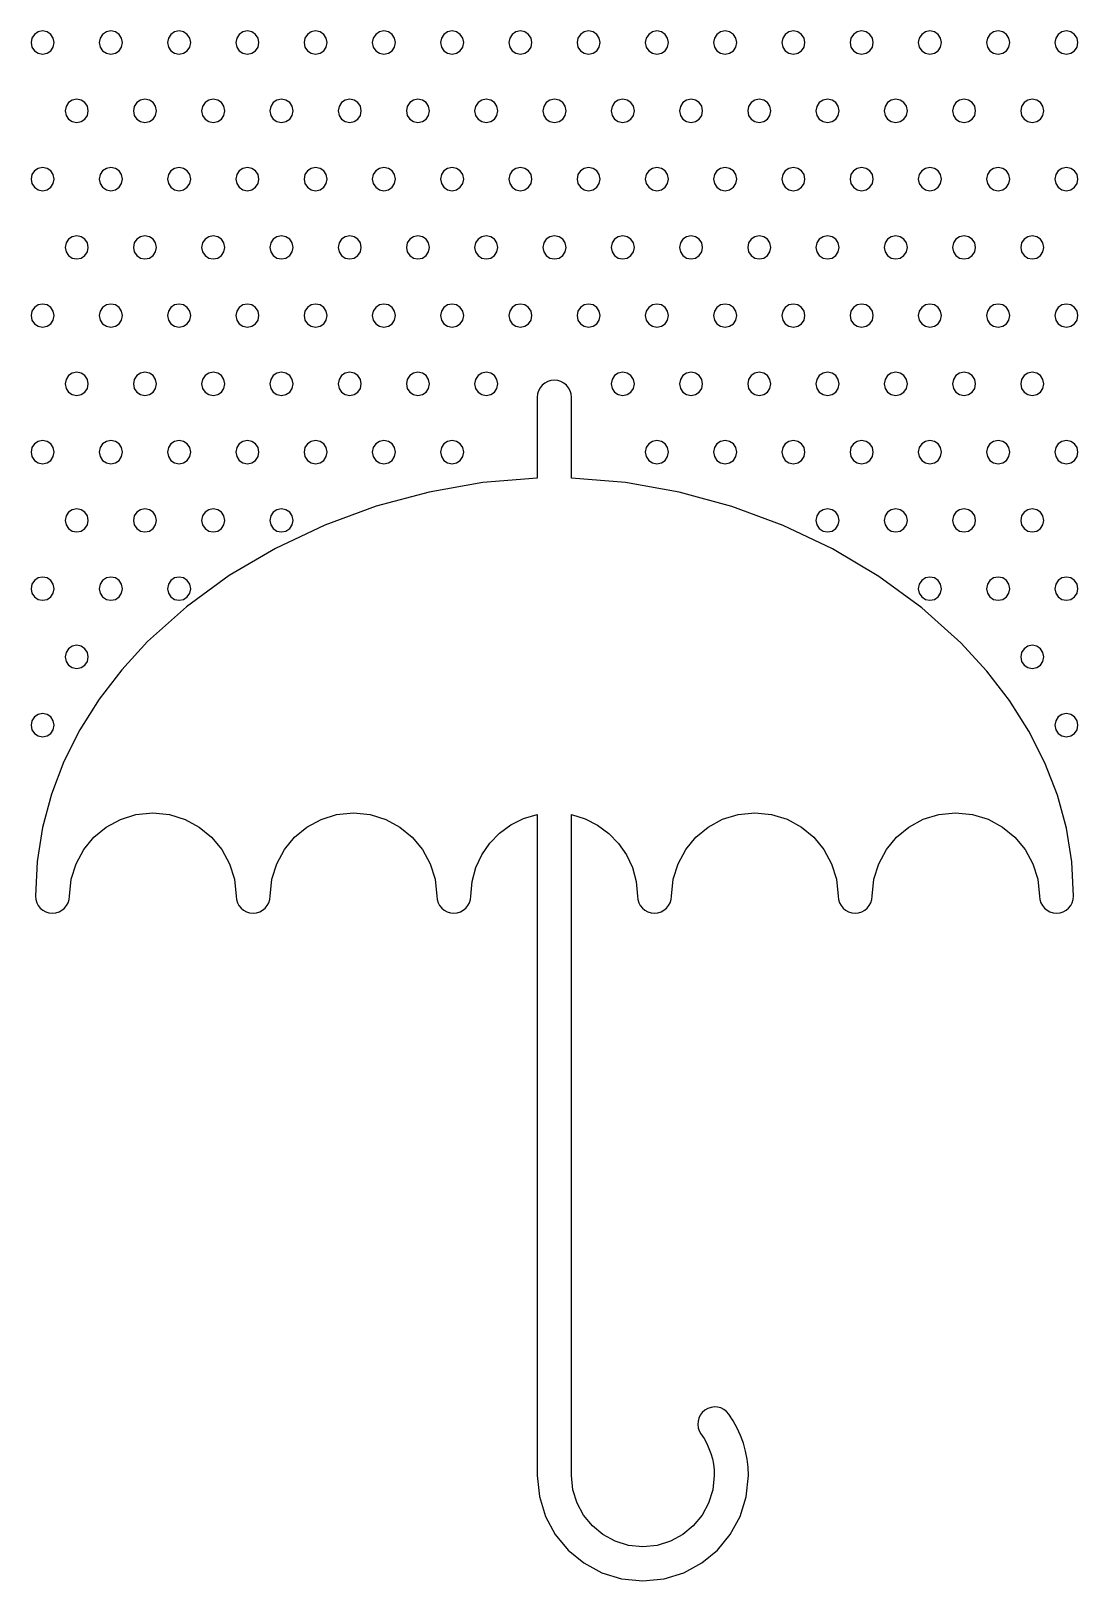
# Model space of a CAD drawing. Extents: x 17.1 to 67.6, y 220.3 to 295.
import ezdxf

# ---------------------------------------------------------------- set-up
doc = ezdxf.new("R2010")
doc.units = 0
doc.layers.add('Camada_1', color=7, linetype='CONTINUOUS')

msp = doc.modelspace()

# ---------------------------------------------------------------- linework, layer by layer
at = {"layer": 'Camada_1', "color": 7}
for points in [[(17.670122, 293.889666), (17.887134, 293.933481), (18.064429, 294.052986), (18.184004, 294.230266), (18.227864, 294.447408), (18.184027, 294.66513), (18.064486, 294.842626), (17.887199, 294.962143), (17.670122, 295.005928), (17.452882, 294.962122), (17.275389, 294.842568), (17.155671, 294.665065), (17.11176, 294.447408), (17.155671, 294.230266), (17.275389, 294.052986), (17.452882, 293.933481), (17.670122, 293.889666)], [(20.958982, 293.889666), (21.176042, 293.933481), (21.353444, 294.052986), (21.473129, 294.230266), (21.517037, 294.447408), (21.473129, 294.66513), (21.353444, 294.842626), (21.176042, 294.962143), (20.958982, 295.005928), (20.741654, 294.962122), (20.564114, 294.842568), (20.444378, 294.665065), (20.400464, 294.447408), (20.444313, 294.230266), (20.564057, 294.052986), (20.741632, 293.933481), (20.958982, 293.889666)], [(24.246761, 293.889666), (24.464058, 293.933481), (24.641378, 294.052986), (24.760865, 294.230266), (24.804661, 294.447408), (24.760885, 294.66513), (24.641437, 294.842626), (24.464123, 294.962143), (24.246761, 295.005928), (24.029546, 294.962122), (23.852107, 294.842568), (23.732442, 294.665065), (23.688554, 294.447408), (23.732442, 294.230266), (23.852107, 294.052986), (24.029546, 293.933481), (24.246761, 293.889666)], [(27.535313, 293.889666), (27.7527, 293.933481), (27.930066, 294.052986), (28.04957, 294.230266), (28.093368, 294.447408), (28.04957, 294.66513), (27.930066, 294.842626), (27.7527, 294.962143), (27.535313, 295.005928), (27.318007, 294.962122), (27.140524, 294.842568), (27.020842, 294.665065), (26.97695, 294.447408), (27.020842, 294.230266), (27.140524, 294.052986), (27.318007, 293.933481), (27.535313, 293.889666)], [(30.823402, 293.889666), (31.041041, 293.933481), (31.218655, 294.052986), (31.338351, 294.230266), (31.382228, 294.447408), (31.338351, 294.66513), (31.218655, 294.842626), (31.041041, 294.962143), (30.823402, 295.005928), (30.6063, 294.962122), (30.428957, 294.842568), (30.309366, 294.665065), (30.265503, 294.447408), (30.309366, 294.230266), (30.428957, 294.052986), (30.6063, 293.933481), (30.823402, 293.889666)], [(34.112107, 293.889666), (34.329299, 293.933481), (34.506687, 294.052986), (34.626299, 294.230266), (34.670162, 294.447408), (34.626299, 294.66513), (34.506687, 294.842626), (34.329299, 294.962143), (34.112107, 295.005928), (33.894892, 294.962122), (33.717453, 294.842568), (33.597788, 294.665065), (33.5539, 294.447408), (33.597788, 294.230266), (33.717453, 294.052986), (33.894892, 293.933481), (34.112107, 293.889666)], [(37.400504, 293.889666), (37.617696, 293.933481), (37.795084, 294.052986), (37.914696, 294.230266), (37.958559, 294.447408), (37.914696, 294.66513), (37.795084, 294.842626), (37.617696, 294.962143), (37.400504, 295.005928), (37.183404, 294.962122), (37.006062, 294.842568), (36.88647, 294.665065), (36.842607, 294.447408), (36.886535, 294.230266), (37.006121, 294.052986), (37.183424, 293.933481), (37.400504, 293.889666)], [(40.688901, 293.889666), (40.906003, 293.933481), (41.083343, 294.052986), (41.202937, 294.230266), (41.2468, 294.447408), (41.20296, 294.66513), (41.083402, 294.842626), (40.906068, 294.962143), (40.688901, 295.005928), (40.471733, 294.962122), (40.294402, 294.842568), (40.174844, 294.665065), (40.131004, 294.447408), (40.174822, 294.230266), (40.294343, 294.052986), (40.471669, 293.933481), (40.688901, 293.889666)], [(43.978074, 293.889666), (44.195328, 293.933481), (44.372708, 294.052986), (44.492283, 294.230266), (44.536126, 294.447408), (44.492305, 294.66513), (44.372767, 294.842626), (44.195396, 294.962143), (43.978074, 295.005928), (43.76063, 294.962122), (43.582994, 294.842568), (43.463187, 294.665065), (43.419245, 294.447408), (43.463142, 294.230266), (43.582994, 294.052986), (43.760675, 293.933481), (43.978074, 293.889666)], [(47.266781, 293.889666), (47.483906, 293.933481), (47.661299, 294.052986), (47.780948, 294.230266), (47.824833, 294.447408), (47.78097, 294.66513), (47.661359, 294.842626), (47.483971, 294.962143), (47.266781, 295.005928), (47.04897, 294.962122), (46.871427, 294.842568), (46.751895, 294.665065), (46.708108, 294.447408), (46.751895, 294.230266), (46.871427, 294.052986), (47.04897, 293.933481), (47.266781, 293.889666)], [(50.554712, 293.889666), (50.771953, 293.933481), (50.949445, 294.052986), (51.069164, 294.230266), (51.113075, 294.447408), (51.069164, 294.66513), (50.949445, 294.842626), (50.771953, 294.962143), (50.554712, 295.005928), (50.337424, 294.962122), (50.159824, 294.842568), (50.040001, 294.665065), (49.996039, 294.447408), (50.039913, 294.230266), (50.159708, 294.052986), (50.337336, 293.933481), (50.554712, 293.889666)], [(53.843109, 293.889666), (54.060511, 293.933481), (54.238212, 294.052986), (54.358105, 294.230266), (54.402093, 294.447408), (54.358105, 294.66513), (54.238212, 294.842626), (54.060511, 294.962143), (53.843109, 295.005928), (53.625846, 294.962122), (53.4483, 294.842568), (53.328528, 294.665065), (53.284591, 294.447408), (53.328463, 294.230266), (53.448241, 294.052986), (53.625823, 293.933481), (53.843109, 293.889666)], [(57.131506, 293.889666), (57.348826, 293.933481), (57.526648, 294.052986), (57.64672, 294.230266), (57.6908, 294.447408), (57.64672, 294.66513), (57.526648, 294.842626), (57.348826, 294.962143), (57.131506, 295.005928), (56.914226, 294.962122), (56.736793, 294.842568), (56.617164, 294.665065), (56.573299, 294.447408), (56.617164, 294.230266), (56.736793, 294.052986), (56.914226, 293.933481), (57.131506, 293.889666)], [(60.41975, 293.889666), (60.637031, 293.933481), (60.814464, 294.052986), (60.934092, 294.230266), (60.977958, 294.447408), (60.934092, 294.66513), (60.814464, 294.842626), (60.637031, 294.962143), (60.41975, 295.005928), (60.202623, 294.962122), (60.025229, 294.842568), (59.905581, 294.665065), (59.861696, 294.447408), (59.905581, 294.230266), (60.025229, 294.052986), (60.202623, 293.933481), (60.41975, 293.889666)], [(63.708455, 293.889666), (63.926184, 293.933481), (64.103845, 294.052986), (64.223559, 294.230266), (64.267438, 294.447408), (64.223559, 294.66513), (64.103845, 294.842626), (63.926184, 294.962143), (63.708455, 295.005928), (63.491282, 294.962122), (63.313781, 294.842568), (63.194026, 294.665065), (63.150092, 294.447408), (63.193938, 294.230266), (63.313666, 294.052986), (63.491195, 293.933481), (63.708455, 293.889666)], [(66.996697, 293.889666), (67.214112, 293.933481), (67.391531, 294.052986), (67.511086, 294.230266), (67.55491, 294.447408), (67.511086, 294.66513), (67.391531, 294.842626), (67.214112, 294.962143), (66.996697, 295.005928), (66.779637, 294.962122), (66.602237, 294.842568), (66.482553, 294.665065), (66.438645, 294.447408), (66.482553, 294.230266), (66.602237, 294.052986), (66.779637, 293.933481), (66.996697, 293.889666)], [(19.314708, 290.600958), (19.531629, 290.644822), (19.708879, 290.764434), (19.828439, 290.941822), (19.872297, 291.159012), (19.828462, 291.3764), (19.708938, 291.553765), (19.531697, 291.673268), (19.314708, 291.717066), (19.097379, 291.673245), (18.919839, 291.553706), (18.800104, 291.376333), (18.75619, 291.159012), (18.800016, 290.941822), (18.919723, 290.764434), (19.097292, 290.644822), (19.314708, 290.600958)], [(22.602949, 290.600958), (22.820303, 290.644822), (22.997897, 290.764434), (23.117683, 290.941822), (23.161622, 291.159012), (23.117683, 291.3764), (22.997897, 291.553765), (22.820303, 291.673268), (22.602949, 291.717066), (22.385424, 291.673245), (22.207906, 291.553706), (22.08828, 291.376333), (22.044431, 291.159012), (22.088215, 290.941822), (22.207849, 290.764434), (22.385401, 290.644822), (22.602949, 290.600958)], [(25.891038, 290.600958), (26.108425, 290.644822), (26.285791, 290.764434), (26.405292, 290.941822), (26.449091, 291.159012), (26.405315, 291.3764), (26.285848, 291.553765), (26.108491, 291.673268), (25.891038, 291.717066), (25.673756, 291.673245), (25.496322, 291.553706), (25.376694, 291.376333), (25.332829, 291.159012), (25.376694, 290.941822), (25.496322, 290.764434), (25.673756, 290.644822), (25.891038, 290.600958)], [(29.179435, 290.600958), (29.396871, 290.644822), (29.574343, 290.764434), (29.693952, 290.941822), (29.737798, 291.159012), (29.693952, 291.3764), (29.574343, 291.553765), (29.396871, 291.673268), (29.179435, 291.717066), (28.962113, 291.673245), (28.784739, 291.553706), (28.665201, 291.376333), (28.62138, 291.159012), (28.665178, 290.941822), (28.784683, 290.764434), (28.962048, 290.644822), (29.179435, 290.600958)], [(32.467832, 290.600958), (32.685242, 290.644822), (32.862661, 290.764434), (32.982216, 290.941822), (33.02604, 291.159012), (32.982216, 291.3764), (32.862661, 291.553765), (32.685242, 291.673268), (32.467832, 291.717066), (32.250549, 291.673245), (32.073116, 291.553706), (31.953488, 291.376333), (31.909622, 291.159012), (31.953423, 290.941822), (32.07306, 290.764434), (32.25053, 290.644822), (32.467832, 290.600958)], [(35.756384, 290.600958), (35.973639, 290.644822), (36.151018, 290.764434), (36.270593, 290.941822), (36.314436, 291.159012), (36.270593, 291.3764), (36.151018, 291.553765), (35.973639, 291.673268), (35.756384, 291.717066), (35.539169, 291.673245), (35.361728, 291.553706), (35.242063, 291.376333), (35.198174, 291.159012), (35.242063, 290.941822), (35.361728, 290.764434), (35.539169, 290.644822), (35.756384, 290.600958)], [(39.044626, 290.600958), (39.261954, 290.644822), (39.439494, 290.764434), (39.55923, 290.941822), (39.603144, 291.159012), (39.55923, 291.3764), (39.439494, 291.553765), (39.261954, 291.673268), (39.044626, 291.717066), (38.827394, 291.673245), (38.650068, 291.553706), (38.530544, 291.376333), (38.486726, 291.159012), (38.530522, 290.941822), (38.650009, 290.764434), (38.827329, 290.644822), (39.044626, 290.600958)], [(42.333178, 290.600958), (42.550433, 290.644822), (42.727812, 290.764434), (42.847387, 290.941822), (42.89123, 291.159012), (42.84741, 291.3764), (42.727872, 291.553765), (42.550501, 291.673268), (42.333178, 291.717066), (42.115938, 291.673245), (41.938445, 291.553706), (41.818727, 291.376333), (41.774816, 291.159012), (41.818662, 290.941822), (41.938386, 290.764434), (42.115915, 290.644822), (42.333178, 290.600958)], [(45.622348, 290.600958), (45.839589, 290.644822), (46.017084, 290.764434), (46.1368, 290.941822), (46.180714, 291.159012), (46.1368, 291.3764), (46.017084, 291.553765), (45.839589, 291.673268), (45.622348, 291.717066), (45.404947, 291.673245), (45.227248, 291.553706), (45.107355, 291.376333), (45.063368, 291.159012), (45.107355, 290.941822), (45.227248, 290.764434), (45.404947, 290.644822), (45.622348, 290.600958)], [(48.910438, 290.600958), (49.127675, 290.644822), (49.30517, 290.764434), (49.424886, 290.941822), (49.4688, 291.159012), (49.424886, 291.3764), (49.30517, 291.553765), (49.127675, 291.673268), (48.910438, 291.717066), (48.692985, 291.673245), (48.515626, 291.553706), (48.396161, 291.376333), (48.352383, 291.159012), (48.396226, 290.941822), (48.515685, 290.764434), (48.693008, 290.644822), (48.910438, 290.600958)], [(52.198834, 290.600958), (52.416072, 290.644822), (52.593567, 290.764434), (52.713283, 290.941822), (52.757197, 291.159012), (52.713283, 291.3764), (52.593567, 291.553765), (52.416072, 291.673268), (52.198834, 291.717066), (51.981667, 291.673245), (51.804333, 291.553706), (51.684775, 291.376333), (51.640935, 291.159012), (51.684753, 290.941822), (51.804274, 290.764434), (51.981602, 290.644822), (52.198834, 290.600958)], [(55.487231, 290.600958), (55.704723, 290.644822), (55.882467, 290.764434), (56.002377, 290.941822), (56.046367, 291.159012), (56.002377, 291.3764), (55.882467, 291.553765), (55.704723, 291.673268), (55.487231, 291.717066), (55.269926, 291.673245), (55.092442, 291.553706), (54.97276, 291.376333), (54.928869, 291.159012), (54.97276, 290.941822), (55.092442, 290.764434), (55.269926, 290.644822), (55.487231, 290.600958)], [(58.775318, 290.600958), (58.99281, 290.644822), (59.170553, 290.764434), (59.290466, 290.941822), (59.334456, 291.159012), (59.290466, 291.3764), (59.170553, 291.553765), (58.99281, 291.673268), (58.775318, 291.717066), (58.558151, 291.673245), (58.380819, 291.553706), (58.261261, 291.376333), (58.217421, 291.159012), (58.261326, 290.941822), (58.380876, 290.764434), (58.558173, 290.644822), (58.775318, 290.600958)], [(62.064491, 290.600958), (62.281658, 290.644822), (62.458989, 290.764434), (62.578547, 290.941822), (62.622388, 291.159012), (62.57857, 291.3764), (62.459049, 291.553765), (62.281723, 291.673268), (62.064491, 291.717066), (61.847089, 291.673245), (61.669388, 291.553706), (61.549494, 291.376333), (61.505507, 291.159012), (61.54943, 290.941822), (61.669332, 290.764434), (61.847067, 290.644822), (62.064491, 290.600958)], [(65.352267, 290.600958), (65.570354, 290.644822), (65.748199, 290.764434), (65.86798, 290.941822), (65.911868, 291.159012), (65.86798, 291.3764), (65.748199, 291.553765), (65.570354, 291.673268), (65.352267, 291.717066), (65.135337, 291.673245), (64.95792, 291.553706), (64.838165, 291.376333), (64.794215, 291.159012), (64.8381, 290.941822), (64.957864, 290.764434), (65.135314, 290.644822), (65.352267, 290.600958)], [(17.670122, 287.312871), (17.887134, 287.356626), (18.064429, 287.476056), (18.184004, 287.653407), (18.227864, 287.870926), (18.184027, 288.088295), (18.064486, 288.265773), (17.887199, 288.385417), (17.670122, 288.429285), (17.452882, 288.385417), (17.275389, 288.265773), (17.155671, 288.088295), (17.11176, 287.870926), (17.155671, 287.653407), (17.275389, 287.476056), (17.452882, 287.356626), (17.670122, 287.312871)], [(20.958982, 287.312871), (21.176042, 287.356626), (21.353444, 287.476056), (21.473129, 287.653407), (21.517037, 287.870926), (21.473129, 288.088295), (21.353444, 288.265773), (21.176042, 288.385417), (20.958982, 288.429285), (20.741654, 288.385417), (20.564114, 288.265773), (20.444378, 288.088295), (20.400464, 287.870926), (20.444313, 287.653407), (20.564054, 287.476056), (20.741632, 287.356626), (20.958982, 287.312871)], [(24.246761, 287.312871), (24.464058, 287.356626), (24.641378, 287.476056), (24.760865, 287.653407), (24.804661, 287.870926), (24.760885, 288.088295), (24.641437, 288.265773), (24.464123, 288.385417), (24.246761, 288.429285), (24.029546, 288.385417), (23.852107, 288.265773), (23.732442, 288.088295), (23.688554, 287.870926), (23.732442, 287.653407), (23.852107, 287.476056), (24.029546, 287.356626), (24.246761, 287.312871)], [(27.535313, 287.312871), (27.7527, 287.356626), (27.930066, 287.476056), (28.04957, 287.653407), (28.093368, 287.870926), (28.04957, 288.088295), (27.930066, 288.265773), (27.7527, 288.385417), (27.535313, 288.429285), (27.318007, 288.385417), (27.140524, 288.265773), (27.020842, 288.088295), (26.97695, 287.870926), (27.020842, 287.653407), (27.140524, 287.476056), (27.318007, 287.356626), (27.535313, 287.312871)], [(30.823402, 287.312871), (31.041041, 287.356626), (31.218655, 287.476056), (31.338351, 287.653407), (31.382228, 287.870926), (31.338351, 288.088295), (31.218655, 288.265773), (31.041041, 288.385417), (30.823402, 288.429285), (30.6063, 288.385417), (30.428957, 288.265773), (30.309366, 288.088295), (30.265503, 287.870926), (30.309366, 287.653407), (30.428957, 287.476056), (30.6063, 287.356626), (30.823402, 287.312871)], [(34.112107, 287.312871), (34.329299, 287.356626), (34.506687, 287.476056), (34.626299, 287.653407), (34.670162, 287.870926), (34.626299, 288.088295), (34.506687, 288.265773), (34.329299, 288.385417), (34.112107, 288.429285), (33.894892, 288.385417), (33.717453, 288.265773), (33.597788, 288.088295), (33.5539, 287.870926), (33.597788, 287.653407), (33.717453, 287.476056), (33.894892, 287.356626), (34.112107, 287.312871)], [(37.400504, 287.312871), (37.617696, 287.356626), (37.795084, 287.476056), (37.914696, 287.653407), (37.958559, 287.870926), (37.914696, 288.088295), (37.795084, 288.265773), (37.617696, 288.385417), (37.400504, 288.429285), (37.183404, 288.385417), (37.006062, 288.265773), (36.88647, 288.088295), (36.842607, 287.870926), (36.886535, 287.653407), (37.006121, 287.476056), (37.183424, 287.356626), (37.400504, 287.312871)], [(40.688901, 287.312871), (40.906003, 287.356626), (41.083343, 287.476056), (41.202937, 287.653407), (41.2468, 287.870926), (41.20296, 288.088295), (41.083402, 288.265773), (40.906068, 288.385417), (40.688901, 288.429285), (40.471733, 288.385417), (40.294402, 288.265773), (40.174844, 288.088295), (40.131004, 287.870926), (40.174822, 287.653407), (40.294343, 287.476056), (40.471669, 287.356626), (40.688901, 287.312871)], [(43.978074, 287.312871), (44.195328, 287.356626), (44.372708, 287.476056), (44.492283, 287.653407), (44.536126, 287.870926), (44.492305, 288.088295), (44.372767, 288.265773), (44.195396, 288.385417), (43.978074, 288.429285), (43.76063, 288.385417), (43.582991, 288.265773), (43.463187, 288.088295), (43.419245, 287.870926), (43.463142, 287.653407), (43.582994, 287.476056), (43.760675, 287.356626), (43.978074, 287.312871)], [(47.266781, 287.312871), (47.483906, 287.356626), (47.661299, 287.476056), (47.780948, 287.653407), (47.824833, 287.870926), (47.78097, 288.088295), (47.661359, 288.265773), (47.483971, 288.385417), (47.266781, 288.429285), (47.04897, 288.385417), (46.871427, 288.265773), (46.751895, 288.088295), (46.708108, 287.870926), (46.751895, 287.653407), (46.871427, 287.476056), (47.04897, 287.356626), (47.266781, 287.312871)], [(50.554712, 287.312871), (50.771953, 287.356626), (50.949445, 287.476056), (51.069164, 287.653407), (51.113075, 287.870926), (51.069164, 288.088295), (50.949445, 288.265773), (50.771953, 288.385417), (50.554712, 288.429285), (50.337424, 288.385417), (50.159824, 288.265773), (50.040001, 288.088295), (49.996039, 287.870926), (50.039913, 287.653407), (50.159708, 287.476056), (50.337336, 287.356626), (50.554712, 287.312871)], [(53.843109, 287.312871), (54.060511, 287.356626), (54.238212, 287.476056), (54.358105, 287.653407), (54.402093, 287.870926), (54.358105, 288.088295), (54.238212, 288.265773), (54.060511, 288.385417), (53.843109, 288.429285), (53.625846, 288.385417), (53.4483, 288.265773), (53.328528, 288.088295), (53.284591, 287.870926), (53.328463, 287.653407), (53.448241, 287.476056), (53.625823, 287.356626), (53.843109, 287.312871)], [(57.131506, 287.312871), (57.348826, 287.356626), (57.526645, 287.476056), (57.64672, 287.653407), (57.6908, 287.870926), (57.64672, 288.088295), (57.526645, 288.265773), (57.348826, 288.385417), (57.131506, 288.429285), (56.914226, 288.385417), (56.736793, 288.265773), (56.617164, 288.088295), (56.573299, 287.870926), (56.617164, 287.653407), (56.736793, 287.476056), (56.914226, 287.356626), (57.131506, 287.312871)], [(60.41975, 287.312871), (60.637031, 287.356626), (60.814464, 287.476056), (60.934092, 287.653407), (60.977958, 287.870926), (60.934092, 288.088295), (60.814464, 288.265773), (60.637031, 288.385417), (60.41975, 288.429285), (60.202623, 288.385417), (60.025229, 288.265773), (59.905581, 288.088295), (59.861696, 287.870926), (59.905581, 287.653407), (60.025229, 287.476056), (60.202623, 287.356626), (60.41975, 287.312871)], [(63.708455, 287.312871), (63.926184, 287.356626), (64.103845, 287.476056), (64.223559, 287.653407), (64.267438, 287.870926), (64.223559, 288.088295), (64.103845, 288.265773), (63.926184, 288.385417), (63.708455, 288.429285), (63.491282, 288.385417), (63.313781, 288.265773), (63.194026, 288.088295), (63.150092, 287.870926), (63.193938, 287.653407), (63.313666, 287.476056), (63.491195, 287.356626), (63.708455, 287.312871)], [(66.996697, 287.312871), (67.214112, 287.356626), (67.391531, 287.476056), (67.511086, 287.653407), (67.55491, 287.870926), (67.511086, 288.088295), (67.391531, 288.265773), (67.214112, 288.385417), (66.996697, 288.429285), (66.779637, 288.385417), (66.602235, 288.265773), (66.482553, 288.088295), (66.438645, 287.870926), (66.482553, 287.653407), (66.602235, 287.476056), (66.779637, 287.356626), (66.996697, 287.312871)], [(19.314708, 284.024008), (19.531629, 284.06785), (19.708879, 284.187424), (19.828439, 284.364805), (19.872297, 284.582063), (19.828462, 284.799366), (19.708938, 284.976851), (19.531697, 285.096532), (19.314708, 285.140423), (19.097379, 285.096532), (18.919839, 284.976851), (18.800104, 284.799366), (18.75619, 284.582063), (18.800084, 284.364805), (18.91978, 284.187424), (19.097315, 284.06785), (19.314708, 284.024008)], [(22.602949, 284.024008), (22.820303, 284.06785), (22.997897, 284.187424), (23.117683, 284.364805), (23.161622, 284.582063), (23.117683, 284.799366), (22.997897, 284.976851), (22.820303, 285.096532), (22.602949, 285.140423), (22.385424, 285.096532), (22.207906, 284.976851), (22.08828, 284.799366), (22.044431, 284.582063), (22.08828, 284.364805), (22.207906, 284.187424), (22.385424, 284.06785), (22.602949, 284.024008)], [(25.891038, 284.024008), (26.108425, 284.06785), (26.285791, 284.187424), (26.405292, 284.364805), (26.449091, 284.582063), (26.405315, 284.799366), (26.285848, 284.976851), (26.108491, 285.096532), (25.891038, 285.140423), (25.673756, 285.096532), (25.496322, 284.976851), (25.376694, 284.799366), (25.332829, 284.582063), (25.376694, 284.364805), (25.496322, 284.187424), (25.673756, 284.06785), (25.891038, 284.024008)], [(29.179435, 284.024008), (29.396871, 284.06785), (29.574343, 284.187424), (29.693952, 284.364805), (29.737798, 284.582063), (29.693952, 284.799366), (29.574343, 284.976851), (29.396871, 285.096532), (29.179435, 285.140423), (28.962113, 285.096532), (28.784739, 284.976851), (28.665201, 284.799366), (28.62138, 284.582063), (28.665178, 284.364805), (28.784683, 284.187424), (28.962048, 284.06785), (29.179435, 284.024008)], [(32.467832, 284.024008), (32.685242, 284.06785), (32.862661, 284.187424), (32.982216, 284.364805), (33.02604, 284.582063), (32.982216, 284.799366), (32.862661, 284.976851), (32.685242, 285.096532), (32.467832, 285.140423), (32.250549, 285.096532), (32.073116, 284.976851), (31.953488, 284.799366), (31.909622, 284.582063), (31.953488, 284.364805), (32.073116, 284.187424), (32.250549, 284.06785), (32.467832, 284.024008)], [(35.756384, 284.024008), (35.973639, 284.06785), (36.151018, 284.187424), (36.270593, 284.364805), (36.314436, 284.582063), (36.270593, 284.799366), (36.151018, 284.976851), (35.973639, 285.096532), (35.756384, 285.140423), (35.539169, 285.096532), (35.361728, 284.976851), (35.242063, 284.799366), (35.198174, 284.582063), (35.242063, 284.364805), (35.361728, 284.187424), (35.539169, 284.06785), (35.756384, 284.024008)], [(39.044626, 284.024008), (39.261954, 284.06785), (39.439494, 284.187424), (39.55923, 284.364805), (39.603144, 284.582063), (39.55923, 284.799366), (39.439494, 284.976851), (39.261954, 285.096532), (39.044626, 285.140423), (38.827394, 285.096532), (38.650068, 284.976851), (38.530544, 284.799366), (38.486726, 284.582063), (38.530522, 284.364805), (38.650009, 284.187424), (38.827329, 284.06785), (39.044626, 284.024008)], [(42.333178, 284.024008), (42.550433, 284.06785), (42.727812, 284.187424), (42.847387, 284.364805), (42.89123, 284.582063), (42.84741, 284.799366), (42.727872, 284.976851), (42.550501, 285.096532), (42.333178, 285.140423), (42.115938, 285.096532), (41.938445, 284.976851), (41.818727, 284.799366), (41.774816, 284.582063), (41.818727, 284.364805), (41.938445, 284.187424), (42.115938, 284.06785), (42.333178, 284.024008)], [(45.622348, 284.024008), (45.839589, 284.06785), (46.017084, 284.187424), (46.1368, 284.364805), (46.180714, 284.582063), (46.1368, 284.799366), (46.017084, 284.976851), (45.839589, 285.096532), (45.622348, 285.140423), (45.404947, 285.096532), (45.227248, 284.976851), (45.107355, 284.799366), (45.063368, 284.582063), (45.107355, 284.364805), (45.227248, 284.187424), (45.404947, 284.06785), (45.622348, 284.024008)], [(48.910438, 284.024008), (49.127675, 284.06785), (49.30517, 284.187424), (49.424886, 284.364805), (49.4688, 284.582063), (49.424886, 284.799366), (49.30517, 284.976851), (49.127675, 285.096532), (48.910438, 285.140423), (48.692985, 285.096532), (48.515626, 284.976851), (48.396161, 284.799366), (48.352383, 284.582063), (48.396161, 284.364805), (48.515626, 284.187424), (48.692985, 284.06785), (48.910438, 284.024008)], [(52.198834, 284.024008), (52.416072, 284.06785), (52.593567, 284.187424), (52.713283, 284.364805), (52.757197, 284.582063), (52.713283, 284.799366), (52.593567, 284.976851), (52.416072, 285.096532), (52.198834, 285.140423), (51.981667, 285.096532), (51.804333, 284.976851), (51.684775, 284.799366), (51.640935, 284.582063), (51.684753, 284.364805), (51.804274, 284.187424), (51.981602, 284.06785), (52.198834, 284.024008)], [(55.487231, 284.024008), (55.704723, 284.06785), (55.882467, 284.187424), (56.002377, 284.364805), (56.046367, 284.582063), (56.002377, 284.799366), (55.882467, 284.976851), (55.704723, 285.096532), (55.487231, 285.140423), (55.269926, 285.096532), (55.092442, 284.976851), (54.97276, 284.799366), (54.928869, 284.582063), (54.97276, 284.364805), (55.092442, 284.187424), (55.269926, 284.06785), (55.487231, 284.024008)], [(58.775318, 284.024008), (58.99281, 284.06785), (59.170553, 284.187424), (59.290466, 284.364805), (59.334456, 284.582063), (59.290466, 284.799366), (59.170553, 284.976851), (58.99281, 285.096532), (58.775318, 285.140423), (58.558151, 285.096532), (58.380819, 284.976851), (58.261261, 284.799366), (58.217421, 284.582063), (58.261261, 284.364805), (58.380819, 284.187424), (58.558151, 284.06785), (58.775318, 284.024008)], [(62.064491, 284.024008), (62.281658, 284.06785), (62.458989, 284.187424), (62.578547, 284.364805), (62.622388, 284.582063), (62.57857, 284.799366), (62.459049, 284.976851), (62.281723, 285.096532), (62.064491, 285.140423), (61.847089, 285.096532), (61.669388, 284.976851), (61.549494, 284.799366), (61.505507, 284.582063), (61.549494, 284.364805), (61.669388, 284.187424), (61.847089, 284.06785), (62.064491, 284.024008)], [(65.352267, 284.024008), (65.570354, 284.06785), (65.748199, 284.187424), (65.86798, 284.364805), (65.911868, 284.582063), (65.86798, 284.799366), (65.748199, 284.976851), (65.570354, 285.096532), (65.352267, 285.140423), (65.135337, 285.096532), (64.95792, 284.976851), (64.838165, 284.799366), (64.794215, 284.582063), (64.838165, 284.364805), (64.95792, 284.187424), (65.135337, 284.06785), (65.352267, 284.024008)], [(17.670122, 280.735301), (17.887134, 280.779184), (18.064429, 280.898815), (18.184004, 281.076164), (18.227864, 281.293201), (18.184027, 281.510618), (18.064486, 281.688204), (17.887199, 281.807958), (17.670122, 281.851877), (17.452882, 281.807936), (17.275389, 281.688148), (17.155671, 281.510554), (17.11176, 281.293201), (17.155671, 281.07623), (17.275389, 280.898873), (17.452882, 280.779206), (17.670122, 280.735301)], [(20.958982, 280.735301), (21.176042, 280.779184), (21.353444, 280.898815), (21.473129, 281.076164), (21.517037, 281.293201), (21.473129, 281.510618), (21.353444, 281.688204), (21.176042, 281.807958), (20.958982, 281.851877), (20.741654, 281.807936), (20.564114, 281.688148), (20.444378, 281.510554), (20.400464, 281.293201), (20.444313, 281.07623), (20.564054, 280.898873), (20.741632, 280.779206), (20.958982, 280.735301)], [(24.246761, 280.735301), (24.464058, 280.779184), (24.641378, 280.898815), (24.760865, 281.076164), (24.804661, 281.293201), (24.760885, 281.510618), (24.641437, 281.688204), (24.464123, 281.807958), (24.246761, 281.851877), (24.029546, 281.807936), (23.852107, 281.688148), (23.732442, 281.510554), (23.688554, 281.293201), (23.732442, 281.07623), (23.852107, 280.898873), (24.029546, 280.779206), (24.246761, 280.735301)], [(27.535313, 280.735301), (27.7527, 280.779184), (27.930066, 280.898815), (28.04957, 281.076164), (28.093368, 281.293201), (28.04957, 281.510618), (27.930066, 281.688204), (27.7527, 281.807958), (27.535313, 281.851877), (27.318007, 281.807936), (27.140524, 281.688148), (27.020842, 281.510554), (26.97695, 281.293201), (27.020842, 281.07623), (27.140524, 280.898873), (27.318007, 280.779206), (27.535313, 280.735301)], [(30.823402, 280.735301), (31.041041, 280.779184), (31.218655, 280.898815), (31.338351, 281.076164), (31.382228, 281.293201), (31.338351, 281.510618), (31.218655, 281.688204), (31.041041, 281.807958), (30.823402, 281.851877), (30.6063, 281.807936), (30.428957, 281.688148), (30.309366, 281.510554), (30.265503, 281.293201), (30.309366, 281.07623), (30.428957, 280.898873), (30.6063, 280.779206), (30.823402, 280.735301)], [(34.112107, 280.735301), (34.329299, 280.779184), (34.506687, 280.898815), (34.626299, 281.076164), (34.670162, 281.293201), (34.626299, 281.510618), (34.506687, 281.688204), (34.329299, 281.807958), (34.112107, 281.851877), (33.894892, 281.807936), (33.717453, 281.688148), (33.597788, 281.510554), (33.5539, 281.293201), (33.597788, 281.07623), (33.717453, 280.898873), (33.894892, 280.779206), (34.112107, 280.735301)], [(37.400504, 280.735301), (37.617696, 280.779184), (37.795084, 280.898815), (37.914696, 281.076164), (37.958559, 281.293201), (37.914696, 281.510618), (37.795084, 281.688204), (37.617696, 281.807958), (37.400504, 281.851877), (37.183404, 281.807936), (37.006062, 281.688148), (36.88647, 281.510554), (36.842607, 281.293201), (36.886535, 281.07623), (37.006121, 280.898873), (37.183424, 280.779206), (37.400504, 280.735301)], [(40.688901, 280.735301), (40.906003, 280.779184), (41.083343, 280.898815), (41.202937, 281.076164), (41.2468, 281.293201), (41.20296, 281.510618), (41.083402, 281.688204), (40.906068, 281.807958), (40.688901, 281.851877), (40.471733, 281.807936), (40.294402, 281.688148), (40.174844, 281.510554), (40.131004, 281.293201), (40.174822, 281.07623), (40.294343, 280.898873), (40.471669, 280.779206), (40.688901, 280.735301)], [(43.978074, 280.735301), (44.195328, 280.779184), (44.372708, 280.898815), (44.492283, 281.076164), (44.536126, 281.293201), (44.492305, 281.510618), (44.372767, 281.688204), (44.195396, 281.807958), (43.978074, 281.851877), (43.76063, 281.807936), (43.582991, 281.688148), (43.463187, 281.510554), (43.419245, 281.293201), (43.463142, 281.07623), (43.582994, 280.898873), (43.760675, 280.779206), (43.978074, 280.735301)], [(47.266781, 280.735301), (47.483906, 280.779184), (47.661299, 280.898815), (47.780948, 281.076164), (47.824833, 281.293201), (47.78097, 281.510618), (47.661359, 281.688204), (47.483971, 281.807958), (47.266781, 281.851877), (47.04897, 281.807936), (46.871427, 281.688148), (46.751895, 281.510554), (46.708108, 281.293201), (46.751895, 281.07623), (46.871427, 280.898873), (47.04897, 280.779206), (47.266781, 280.735301)], [(50.554712, 280.735301), (50.771953, 280.779184), (50.949445, 280.898815), (51.069164, 281.076164), (51.113075, 281.293201), (51.069164, 281.510618), (50.949445, 281.688204), (50.771953, 281.807958), (50.554712, 281.851877), (50.337424, 281.807936), (50.159824, 281.688148), (50.040001, 281.510554), (49.996039, 281.293201), (50.039913, 281.07623), (50.159708, 280.898873), (50.337336, 280.779206), (50.554712, 280.735301)], [(53.843109, 280.735301), (54.060511, 280.779184), (54.238212, 280.898815), (54.358105, 281.076164), (54.402093, 281.293201), (54.358105, 281.510618), (54.238212, 281.688204), (54.060511, 281.807958), (53.843109, 281.851877), (53.625846, 281.807936), (53.4483, 281.688148), (53.328528, 281.510554), (53.284591, 281.293201), (53.328463, 281.07623), (53.448241, 280.898873), (53.625823, 280.779206), (53.843109, 280.735301)], [(57.131506, 280.735301), (57.348826, 280.779184), (57.526645, 280.898815), (57.64672, 281.076164), (57.6908, 281.293201), (57.64672, 281.510618), (57.526645, 281.688204), (57.348826, 281.807958), (57.131506, 281.851877), (56.914226, 281.807936), (56.736793, 281.688148), (56.617164, 281.510554), (56.573299, 281.293201), (56.617164, 281.07623), (56.736793, 280.898873), (56.914226, 280.779206), (57.131506, 280.735301)], [(60.41975, 280.735301), (60.637031, 280.779184), (60.814464, 280.898815), (60.934092, 281.076164), (60.977958, 281.293201), (60.934092, 281.510618), (60.814464, 281.688204), (60.637031, 281.807958), (60.41975, 281.851877), (60.202623, 281.807936), (60.025229, 281.688148), (59.905581, 281.510554), (59.861696, 281.293201), (59.905581, 281.07623), (60.025229, 280.898873), (60.202623, 280.779206), (60.41975, 280.735301)], [(63.708455, 280.735301), (63.926184, 280.779184), (64.103845, 280.898815), (64.223559, 281.076164), (64.267438, 281.293201), (64.223559, 281.510618), (64.103845, 281.688204), (63.926184, 281.807958), (63.708455, 281.851877), (63.491282, 281.807936), (63.313781, 281.688148), (63.194026, 281.510554), (63.150092, 281.293201), (63.193938, 281.07623), (63.313666, 280.898873), (63.491195, 280.779206), (63.708455, 280.735301)], [(66.996697, 280.735301), (67.214112, 280.779184), (67.391531, 280.898815), (67.511086, 281.076164), (67.55491, 281.293201), (67.511086, 281.510618), (67.391531, 281.688204), (67.214112, 281.807958), (66.996697, 281.851877), (66.779637, 281.807936), (66.602235, 281.688148), (66.482553, 281.510554), (66.438645, 281.293201), (66.482553, 281.07623), (66.602235, 280.898873), (66.779637, 280.779206), (66.996697, 280.735301)], [(19.314708, 277.447059), (19.531629, 277.490948), (19.708879, 277.610612), (19.828439, 277.788052), (19.872297, 278.005266), (19.828462, 278.222662), (19.708938, 278.400196), (19.531697, 278.519894), (19.314708, 278.563787), (19.097379, 278.519894), (18.919839, 278.400196), (18.800104, 278.222662), (18.75619, 278.005266), (18.800016, 277.787987), (18.919723, 277.610555), (19.097292, 277.490926), (19.314708, 277.447059)], [(22.602949, 277.447059), (22.820303, 277.490948), (22.997897, 277.610612), (23.117683, 277.788052), (23.161622, 278.005266), (23.117683, 278.222662), (22.997897, 278.400196), (22.820303, 278.519894), (22.602949, 278.563787), (22.385424, 278.519894), (22.207906, 278.400196), (22.08828, 278.222662), (22.044431, 278.005266), (22.088215, 277.787987), (22.207849, 277.610555), (22.385401, 277.490926), (22.602949, 277.447059)], [(25.891038, 277.447059), (26.108425, 277.490948), (26.285791, 277.610612), (26.405292, 277.788052), (26.449091, 278.005266), (26.405315, 278.222662), (26.285848, 278.400196), (26.108491, 278.519894), (25.891038, 278.563787), (25.673756, 278.519894), (25.496322, 278.400196), (25.376694, 278.222662), (25.332829, 278.005266), (25.376694, 277.787987), (25.496322, 277.610555), (25.673756, 277.490926), (25.891038, 277.447059)], [(29.179435, 277.447059), (29.396871, 277.490948), (29.574343, 277.610612), (29.693952, 277.788052), (29.737798, 278.005266), (29.693952, 278.222662), (29.574343, 278.400196), (29.396871, 278.519894), (29.179435, 278.563787), (28.962113, 278.519894), (28.784739, 278.400196), (28.665201, 278.222662), (28.62138, 278.005266), (28.665178, 277.787987), (28.784683, 277.610555), (28.962048, 277.490926), (29.179435, 277.447059)], [(32.467832, 277.447059), (32.685242, 277.490948), (32.862661, 277.610612), (32.982216, 277.788052), (33.02604, 278.005266), (32.982216, 278.222662), (32.862661, 278.400196), (32.685242, 278.519894), (32.467832, 278.563787), (32.250549, 278.519894), (32.073116, 278.400196), (31.953488, 278.222662), (31.909622, 278.005266), (31.953423, 277.787987), (32.07306, 277.610555), (32.25053, 277.490926), (32.467832, 277.447059)], [(35.756384, 277.447059), (35.973639, 277.490948), (36.151018, 277.610612), (36.270593, 277.788052), (36.314436, 278.005266), (36.270593, 278.222662), (36.151018, 278.400196), (35.973639, 278.519894), (35.756384, 278.563787), (35.539169, 278.519894), (35.361728, 278.400196), (35.242063, 278.222662), (35.198174, 278.005266), (35.242063, 277.787987), (35.361728, 277.610555), (35.539169, 277.490926), (35.756384, 277.447059)], [(39.044626, 277.447059), (39.261954, 277.490948), (39.439494, 277.610612), (39.55923, 277.788052), (39.603144, 278.005266), (39.55923, 278.222662), (39.439494, 278.400196), (39.261954, 278.519894), (39.044626, 278.563787), (38.827394, 278.519894), (38.650068, 278.400196), (38.530544, 278.222662), (38.486726, 278.005266), (38.530522, 277.787987), (38.650009, 277.610555), (38.827329, 277.490926), (39.044626, 277.447059)], [(45.622348, 277.447059), (45.839589, 277.490948), (46.017084, 277.610612), (46.1368, 277.788052), (46.180714, 278.005266), (46.1368, 278.222662), (46.017084, 278.400196), (45.839589, 278.519894), (45.622348, 278.563787), (45.404947, 278.519894), (45.227248, 278.400196), (45.107355, 278.222662), (45.063368, 278.005266), (45.107355, 277.787987), (45.227248, 277.610555), (45.404947, 277.490926), (45.622348, 277.447059)], [(48.910438, 277.447059), (49.127675, 277.490948), (49.30517, 277.610612), (49.424886, 277.788052), (49.4688, 278.005266), (49.424886, 278.222662), (49.30517, 278.400196), (49.127675, 278.519894), (48.910438, 278.563787), (48.692985, 278.519894), (48.515626, 278.400196), (48.396161, 278.222662), (48.352383, 278.005266), (48.396226, 277.787987), (48.515685, 277.610555), (48.693008, 277.490926), (48.910438, 277.447059)], [(52.198834, 277.447059), (52.416072, 277.490948), (52.593567, 277.610612), (52.713283, 277.788052), (52.757197, 278.005266), (52.713283, 278.222662), (52.593567, 278.400196), (52.416072, 278.519894), (52.198834, 278.563787), (51.981667, 278.519894), (51.804333, 278.400196), (51.684775, 278.222662), (51.640935, 278.005266), (51.684753, 277.787987), (51.804274, 277.610555), (51.981602, 277.490926), (52.198834, 277.447059)], [(55.487231, 277.447059), (55.704723, 277.490948), (55.882467, 277.610612), (56.002377, 277.788052), (56.046367, 278.005266), (56.002377, 278.222662), (55.882467, 278.400196), (55.704723, 278.519894), (55.487231, 278.563787), (55.269926, 278.519894), (55.092442, 278.400196), (54.97276, 278.222662), (54.928869, 278.005266), (54.97276, 277.787987), (55.092442, 277.610555), (55.269926, 277.490926), (55.487231, 277.447059)], [(58.775318, 277.447059), (58.99281, 277.490948), (59.170553, 277.610612), (59.290466, 277.788052), (59.334456, 278.005266), (59.290466, 278.222662), (59.170553, 278.400196), (58.99281, 278.519894), (58.775318, 278.563787), (58.558151, 278.519894), (58.380819, 278.400196), (58.261261, 278.222662), (58.217421, 278.005266), (58.261326, 277.787987), (58.380876, 277.610555), (58.558173, 277.490926), (58.775318, 277.447059)], [(62.064491, 277.447059), (62.281658, 277.490948), (62.458989, 277.610612), (62.578547, 277.788052), (62.622388, 278.005266), (62.57857, 278.222662), (62.459049, 278.400196), (62.281723, 278.519894), (62.064491, 278.563787), (61.847089, 278.519894), (61.669388, 278.400196), (61.549494, 278.222662), (61.505507, 278.005266), (61.54943, 277.787987), (61.669332, 277.610555), (61.847067, 277.490926), (62.064491, 277.447059)], [(65.352267, 277.447059), (65.570354, 277.490948), (65.748199, 277.610612), (65.86798, 277.788052), (65.911868, 278.005266), (65.86798, 278.222662), (65.748199, 278.400196), (65.570354, 278.519894), (65.352267, 278.563787), (65.135337, 278.519894), (64.95792, 278.400196), (64.838165, 278.222662), (64.794215, 278.005266), (64.8381, 277.787987), (64.957864, 277.610555), (65.135314, 277.490926), (65.352267, 277.447059)], [(61.905312, 265.528811), (60.028664, 267.214829), (57.957161, 268.726755), (55.721357, 270.052347), (53.351791, 271.179352), (50.879017, 272.095527), (48.333573, 272.788625), (45.746012, 273.246399), (43.146876, 273.456604), (43.146876, 273.944068), (43.146876, 274.431533), (43.146876, 274.918998), (43.146876, 275.406463), (43.146876, 275.893927), (43.146876, 276.381392), (43.146876, 276.868858), (43.146876, 277.356322), (43.130168, 277.522245), (43.082264, 277.676643), (43.006464, 277.816248), (42.906069, 277.937795), (42.784389, 278.038016), (42.644723, 278.113647), (42.490376, 278.161421), (42.324655, 278.178072), (42.158844, 278.161416), (42.004457, 278.113626), (41.864785, 278.037976), (41.743125, 277.937736), (41.642764, 277.816179), (41.567001, 277.676577), (41.519131, 277.522201), (41.502451, 277.356323), (41.502451, 276.868858), (41.502451, 276.381393), (41.502451, 275.893928), (41.502451, 275.406464), (41.502451, 274.918999), (41.502451, 274.431534), (41.502451, 273.944069), (41.502451, 273.456605), (38.888216, 273.24761), (36.289403, 272.793257), (33.736582, 272.105647), (31.260336, 271.196888), (28.891233, 270.079082), (26.659854, 268.764339), (24.59677, 267.264759), (22.732559, 265.592449), (21.48345, 264.232496), (20.393183, 262.812281), (19.464147, 261.337192), (18.698729, 259.812611), (18.099314, 258.243921), (17.668291, 256.636505), (17.408042, 254.995749), (17.320957, 253.327037), (17.337636, 253.161426), (17.385456, 253.007175), (17.461137, 252.867588), (17.561399, 252.745973), (17.682958, 252.645629), (17.822528, 252.569866), (17.976824, 252.521984), (18.142565, 252.505277), (18.308433, 252.521956), (18.462876, 252.569824), (18.602601, 252.645569), (18.72431, 252.745894), (18.824707, 252.8675), (18.900501, 253.00709), (18.948394, 253.161361), (18.965102, 253.327017), (19.046768, 254.134582), (19.280917, 254.887252), (19.651285, 255.568756), (20.141599, 256.162831), (20.735586, 256.653207), (21.416983, 257.023615), (22.16952, 257.257792), (22.976924, 257.339464), (23.784554, 257.257792), (24.537294, 257.023615), (25.218875, 256.653207), (25.813026, 256.162831), (26.303469, 255.568756), (26.673931, 254.887252), (26.908145, 254.134582), (26.989831, 253.327017), (27.00651, 253.161407), (27.054332, 253.007155), (27.130033, 252.867568), (27.230329, 252.745953), (27.351942, 252.645609), (27.491594, 252.569846), (27.646006, 252.521964), (27.811899, 252.505257), (27.977386, 252.521936), (28.131592, 252.569804), (28.271193, 252.64555), (28.392868, 252.745874), (28.493291, 252.867481), (28.569138, 253.007071), (28.617082, 253.161342), (28.63379, 253.326998), (28.715437, 254.134562), (28.949546, 254.887232), (29.319866, 255.568737), (29.810151, 256.162812), (30.404147, 256.653187), (31.085609, 257.023595), (31.838282, 257.257772), (32.645923, 257.339444), (33.45362, 257.257772), (34.206352, 257.023604), (34.887865, 256.653212), (35.481909, 256.162871), (35.972234, 255.568852), (36.342582, 254.88743), (36.576711, 254.134876), (36.658367, 253.327466), (36.675046, 253.161655), (36.722919, 253.007268), (36.798687, 252.867596), (36.89906, 252.745933), (37.02074, 252.645575), (37.160437, 252.56981), (37.314863, 252.521939), (37.480725, 252.50526), (37.646381, 252.521939), (37.800655, 252.56981), (37.940242, 252.645575), (38.061849, 252.745933), (38.162176, 252.867596), (38.237919, 253.007268), (38.285787, 253.161655), (38.302466, 253.327466), (38.365159, 254.036039), (38.545984, 254.704251), (38.834068, 255.321225), (39.218537, 255.87608), (39.688516, 256.35794), (40.233129, 256.755924), (40.841501, 257.059155), (41.502759, 257.256756), (41.502759, 253.276443), (41.502759, 249.296131), (41.502759, 245.315818), (41.502759, 241.335505), (41.502759, 237.355193), (41.502759, 233.37488), (41.502759, 229.394567), (41.502759, 225.414255), (41.606272, 224.390564), (41.903074, 223.436407), (42.372545, 222.572415), (42.994069, 221.819235), (43.747035, 221.197499), (44.610824, 220.72785), (45.564823, 220.430924), (46.588418, 220.327363), (47.612131, 220.430919), (48.566157, 220.727828), (49.429904, 221.197457), (50.182783, 221.819175), (50.804199, 222.572347), (51.273563, 223.43634), (51.570283, 224.390519), (51.673766, 225.414255), (51.658497, 225.812242), (51.612941, 226.204711), (51.537509, 226.590365), (51.432607, 226.967894), (51.298642, 227.33599), (51.136022, 227.693357), (50.945155, 228.038687), (50.726444, 228.370671), (50.616635, 228.495743), (50.488054, 228.593372), (50.34532, 228.662813), (50.19305, 228.703312), (50.035858, 228.714121), (49.878361, 228.694507), (49.725176, 228.643704), (49.580919, 228.560973), (49.455578, 228.451014), (49.357729, 228.322318), (49.288127, 228.179482), (49.247521, 228.027093), (49.236655, 227.869749), (49.256298, 227.71204), (49.307208, 227.558559), (49.390128, 227.413898), (49.537897, 227.189684), (49.666875, 226.956283), (49.776781, 226.71461), (49.867335, 226.465583), (49.938254, 226.210119), (49.98926, 225.949131), (50.02007, 225.683537), (50.0304, 225.414255), (49.960347, 224.721577), (49.759483, 224.075934), (49.441763, 223.4913), (49.021136, 222.981637), (48.51155, 222.560917), (47.926958, 222.24311), (47.28131, 222.042182), (46.588556, 221.9721), (45.896042, 222.042187), (45.250552, 222.24313), (44.666047, 222.560957), (44.156495, 222.981694), (43.735868, 223.491365), (43.418125, 224.075999), (43.217239, 224.721619), (43.147172, 225.414255), (43.147172, 229.393735), (43.147172, 233.373215), (43.147172, 237.352695), (43.147172, 241.332175), (43.147172, 245.311655), (43.147172, 249.291135), (43.147172, 253.270615), (43.147172, 257.250095), (43.804594, 257.050355), (44.409306, 256.746168), (44.950538, 256.348243), (45.417517, 255.867291), (45.799474, 255.314028), (46.085636, 254.699162), (46.265231, 254.033403), (46.327489, 253.327466), (46.344168, 253.161655), (46.392042, 253.007268), (46.46781, 252.867596), (46.568182, 252.745933), (46.689862, 252.645575), (46.829559, 252.56981), (46.983986, 252.521939), (47.149848, 252.50526), (47.315193, 252.521939), (47.469321, 252.56981), (47.608891, 252.645575), (47.730568, 252.745933), (47.831014, 252.867596), (47.906892, 253.007268), (47.954867, 253.161655), (47.971603, 253.327466), (48.053264, 254.135051), (48.287409, 254.887771), (48.657787, 255.569349), (49.148136, 256.163509), (49.742209, 256.653966), (50.423747, 257.02445), (51.176496, 257.258678), (51.984199, 257.34037), (52.791656, 257.258683), (53.544332, 257.024473), (54.225929, 256.654008), (54.820145, 256.163565), (55.310684, 255.569417), (55.681251, 254.887836), (55.91554, 254.135096), (55.997261, 253.327466), (56.013883, 253.161655), (56.061621, 253.007268), (56.137203, 252.867596), (56.23737, 252.745933), (56.358861, 252.645575), (56.498414, 252.56981), (56.652778, 252.521939), (56.818688, 252.50526), (56.984248, 252.521939), (57.138463, 252.56981), (57.278022, 252.645575), (57.39962, 252.745933), (57.499953, 252.867596), (57.57571, 253.007268), (57.623591, 253.161655), (57.640271, 253.327466), (57.721963, 254.135051), (57.956176, 254.887771), (58.326624, 255.569349), (58.817016, 256.163509), (59.411066, 256.653966), (60.092477, 257.02445), (60.844969, 257.258678), (61.652246, 257.34037), (62.46727, 257.258683), (63.226885, 257.024473), (63.914675, 256.654008), (64.514228, 256.163565), (65.009121, 255.569417), (65.382942, 254.887836), (65.619272, 254.135096), (65.701697, 253.327466), (65.718377, 253.161655), (65.766236, 253.007268), (65.841987, 252.867596), (65.94234, 252.745933), (66.064009, 252.645575), (66.203711, 252.56981), (66.358158, 252.521939), (66.524065, 252.50526), (66.689419, 252.521939), (66.843563, 252.56981), (66.983156, 252.645575), (67.104861, 252.745933), (67.205338, 252.867596), (67.281242, 253.007268), (67.329233, 253.161655), (67.345969, 253.327466), (67.258029, 254.975887), (66.9962, 256.599805), (66.562834, 258.193863), (65.960281, 259.752704), (65.190895, 261.270972), (64.257027, 262.743311), (63.161031, 264.164362), (61.905255, 265.528771)], [(17.670122, 274.156806), (17.887134, 274.20065), (18.064429, 274.32024), (18.184004, 274.497666), (18.227864, 274.715013), (18.184027, 274.932992), (18.064486, 275.110905), (17.887199, 275.23081), (17.670122, 275.274767), (17.452882, 275.23081), (17.275389, 275.110905), (17.155671, 274.932992), (17.11176, 274.715013), (17.155671, 274.497666), (17.275389, 274.32024), (17.452882, 274.20065), (17.670122, 274.156806)], [(20.958982, 274.156806), (21.176042, 274.20065), (21.353444, 274.32024), (21.473129, 274.497666), (21.517037, 274.715013), (21.473129, 274.932992), (21.353444, 275.110905), (21.176042, 275.23081), (20.958982, 275.274767), (20.741654, 275.23081), (20.564114, 275.110905), (20.444378, 274.932992), (20.400464, 274.715013), (20.444313, 274.497666), (20.564054, 274.32024), (20.741632, 274.20065), (20.958982, 274.156806)], [(24.246761, 274.156806), (24.464058, 274.20065), (24.641378, 274.32024), (24.760865, 274.497666), (24.804661, 274.715013), (24.760885, 274.932992), (24.641437, 275.110905), (24.464123, 275.23081), (24.246761, 275.274767), (24.029546, 275.23081), (23.852107, 275.110905), (23.732442, 274.932992), (23.688554, 274.715013), (23.732442, 274.497666), (23.852107, 274.32024), (24.029546, 274.20065), (24.246761, 274.156806)], [(27.535313, 274.156806), (27.7527, 274.20065), (27.930066, 274.32024), (28.04957, 274.497666), (28.093368, 274.715013), (28.04957, 274.932992), (27.930066, 275.110905), (27.7527, 275.23081), (27.535313, 275.274767), (27.318007, 275.23081), (27.140524, 275.110905), (27.020842, 274.932992), (26.97695, 274.715013), (27.020842, 274.497666), (27.140524, 274.32024), (27.318007, 274.20065), (27.535313, 274.156806)], [(30.823402, 274.156806), (31.041041, 274.20065), (31.218655, 274.32024), (31.338351, 274.497666), (31.382228, 274.715013), (31.338351, 274.932992), (31.218655, 275.110905), (31.041041, 275.23081), (30.823402, 275.274767), (30.6063, 275.23081), (30.428957, 275.110905), (30.309366, 274.932992), (30.265503, 274.715013), (30.309366, 274.497666), (30.428957, 274.32024), (30.6063, 274.20065), (30.823402, 274.156806)], [(34.112107, 274.156806), (34.329299, 274.20065), (34.506687, 274.32024), (34.626299, 274.497666), (34.670162, 274.715013), (34.626299, 274.932992), (34.506687, 275.110905), (34.329299, 275.23081), (34.112107, 275.274767), (33.894892, 275.23081), (33.717453, 275.110905), (33.597788, 274.932992), (33.5539, 274.715013), (33.597788, 274.497666), (33.717453, 274.32024), (33.894892, 274.20065), (34.112107, 274.156806)], [(37.400504, 274.156806), (37.617696, 274.20065), (37.795084, 274.32024), (37.914696, 274.497666), (37.958559, 274.715013), (37.914696, 274.932992), (37.795084, 275.110905), (37.617696, 275.23081), (37.400504, 275.274767), (37.183404, 275.23081), (37.006062, 275.110905), (36.88647, 274.932992), (36.842607, 274.715013), (36.886535, 274.497666), (37.006121, 274.32024), (37.183424, 274.20065), (37.400504, 274.156806)], [(47.266781, 274.156806), (47.483906, 274.20065), (47.661299, 274.32024), (47.780948, 274.497666), (47.824833, 274.715013), (47.78097, 274.932992), (47.661359, 275.110905), (47.483971, 275.23081), (47.266781, 275.274767), (47.04897, 275.23081), (46.871427, 275.110905), (46.751895, 274.932992), (46.708108, 274.715013), (46.751895, 274.497666), (46.871427, 274.32024), (47.04897, 274.20065), (47.266781, 274.156806)], [(50.554712, 274.156806), (50.771953, 274.20065), (50.949445, 274.32024), (51.069164, 274.497666), (51.113075, 274.715013), (51.069164, 274.932992), (50.949445, 275.110905), (50.771953, 275.23081), (50.554712, 275.274767), (50.337424, 275.23081), (50.159824, 275.110905), (50.040001, 274.932992), (49.996039, 274.715013), (50.039913, 274.497666), (50.159708, 274.32024), (50.337336, 274.20065), (50.554712, 274.156806)], [(53.843109, 274.156806), (54.060511, 274.20065), (54.238212, 274.32024), (54.358105, 274.497666), (54.402093, 274.715013), (54.358105, 274.932992), (54.238212, 275.110905), (54.060511, 275.23081), (53.843109, 275.274767), (53.625846, 275.23081), (53.4483, 275.110905), (53.328528, 274.932992), (53.284591, 274.715013), (53.328463, 274.497666), (53.448241, 274.32024), (53.625823, 274.20065), (53.843109, 274.156806)], [(57.131506, 274.156806), (57.348826, 274.20065), (57.526645, 274.32024), (57.64672, 274.497666), (57.6908, 274.715013), (57.64672, 274.932992), (57.526645, 275.110905), (57.348826, 275.23081), (57.131506, 275.274767), (56.914226, 275.23081), (56.736793, 275.110905), (56.617164, 274.932992), (56.573299, 274.715013), (56.617164, 274.497666), (56.736793, 274.32024), (56.914226, 274.20065), (57.131506, 274.156806)], [(60.41975, 274.156806), (60.637031, 274.20065), (60.814464, 274.32024), (60.934092, 274.497666), (60.977958, 274.715013), (60.934092, 274.932992), (60.814464, 275.110905), (60.637031, 275.23081), (60.41975, 275.274767), (60.202623, 275.23081), (60.025229, 275.110905), (59.905581, 274.932992), (59.861696, 274.715013), (59.905581, 274.497666), (60.025229, 274.32024), (60.202623, 274.20065), (60.41975, 274.156806)], [(63.708455, 274.156806), (63.926184, 274.20065), (64.103845, 274.32024), (64.223559, 274.497666), (64.267438, 274.715013), (64.223559, 274.932992), (64.103845, 275.110905), (63.926184, 275.23081), (63.708455, 275.274767), (63.491282, 275.23081), (63.313781, 275.110905), (63.194026, 274.932992), (63.150092, 274.715013), (63.193938, 274.497666), (63.313666, 274.32024), (63.491195, 274.20065), (63.708455, 274.156806)], [(66.996697, 274.156806), (67.214112, 274.20065), (67.391531, 274.32024), (67.511086, 274.497666), (67.55491, 274.715013), (67.511086, 274.932992), (67.391531, 275.110905), (67.214112, 275.23081), (66.996697, 275.274767), (66.779637, 275.23081), (66.602235, 275.110905), (66.482553, 274.932992), (66.438645, 274.715013), (66.482553, 274.497666), (66.602235, 274.32024), (66.779637, 274.20065), (66.996697, 274.156806)], [(19.314708, 270.868407), (19.531629, 270.912295), (19.708879, 271.031961), (19.828439, 271.209401), (19.872297, 271.426616), (19.828462, 271.643984), (19.708938, 271.821463), (19.531697, 271.941109), (19.314708, 271.984979), (19.097379, 271.941109), (18.919839, 271.821463), (18.800104, 271.643984), (18.75619, 271.426616), (18.800016, 271.209401), (18.919723, 271.031961), (19.097292, 270.912295), (19.314708, 270.868407)], [(22.602949, 270.868407), (22.820303, 270.912295), (22.997897, 271.031961), (23.117683, 271.209401), (23.161622, 271.426616), (23.117683, 271.643984), (22.997897, 271.821463), (22.820303, 271.941109), (22.602949, 271.984979), (22.385424, 271.941109), (22.207906, 271.821463), (22.08828, 271.643984), (22.044431, 271.426616), (22.088215, 271.209401), (22.207849, 271.031961), (22.385401, 270.912295), (22.602949, 270.868407)], [(25.891038, 270.868407), (26.108425, 270.912295), (26.285791, 271.031961), (26.405292, 271.209401), (26.449091, 271.426616), (26.405315, 271.643984), (26.285848, 271.821463), (26.108491, 271.941109), (25.891038, 271.984979), (25.673756, 271.941109), (25.496322, 271.821463), (25.376694, 271.643984), (25.332829, 271.426616), (25.376694, 271.209401), (25.496322, 271.031961), (25.673756, 270.912295), (25.891038, 270.868407)], [(29.179435, 270.868407), (29.396871, 270.912295), (29.574343, 271.031961), (29.693952, 271.209401), (29.737798, 271.426616), (29.693952, 271.643984), (29.574343, 271.821463), (29.396871, 271.941109), (29.179435, 271.984979), (28.962113, 271.941109), (28.784739, 271.821463), (28.665201, 271.643984), (28.62138, 271.426616), (28.665178, 271.209401), (28.784683, 271.031961), (28.962048, 270.912295), (29.179435, 270.868407)], [(55.487231, 270.868407), (55.704723, 270.912295), (55.882467, 271.031961), (56.002377, 271.209401), (56.046367, 271.426616), (56.002377, 271.643984), (55.882467, 271.821463), (55.704723, 271.941109), (55.487231, 271.984979), (55.269926, 271.941109), (55.092442, 271.821463), (54.97276, 271.643984), (54.928869, 271.426616), (54.97276, 271.209401), (55.092442, 271.031961), (55.269926, 270.912295), (55.487231, 270.868407)], [(58.775318, 270.868407), (58.99281, 270.912295), (59.170553, 271.031961), (59.290466, 271.209401), (59.334456, 271.426616), (59.290466, 271.643984), (59.170553, 271.821463), (58.99281, 271.941109), (58.775318, 271.984979), (58.558151, 271.941109), (58.380819, 271.821463), (58.261261, 271.643984), (58.217421, 271.426616), (58.261326, 271.209401), (58.380876, 271.031961), (58.558173, 270.912295), (58.775318, 270.868407)], [(62.064491, 270.868407), (62.281658, 270.912295), (62.458989, 271.031961), (62.578547, 271.209401), (62.622388, 271.426616), (62.57857, 271.643984), (62.459049, 271.821463), (62.281723, 271.941109), (62.064491, 271.984979), (61.847089, 271.941109), (61.669388, 271.821463), (61.549494, 271.643984), (61.505507, 271.426616), (61.54943, 271.209401), (61.669332, 271.031961), (61.847067, 270.912295), (62.064491, 270.868407)], [(65.352267, 270.868407), (65.570354, 270.912295), (65.748199, 271.031961), (65.86798, 271.209401), (65.911868, 271.426616), (65.86798, 271.643984), (65.748199, 271.821463), (65.570354, 271.941109), (65.352267, 271.984979), (65.135337, 271.941109), (64.95792, 271.821463), (64.838165, 271.643984), (64.794215, 271.426616), (64.8381, 271.209401), (64.957864, 271.031961), (65.135314, 270.912295), (65.352267, 270.868407)], [(17.670122, 267.57955), (17.887134, 267.62339), (18.064429, 267.742965), (18.184004, 267.920345), (18.227864, 268.137602), (18.184027, 268.355286), (18.064486, 268.53301), (17.887199, 268.652813), (17.670122, 268.696735), (17.452882, 268.65279), (17.275389, 268.532953), (17.155671, 268.355221), (17.11176, 268.137602), (17.155671, 267.920345), (17.275389, 267.742965), (17.452882, 267.62339), (17.670122, 267.57955)], [(20.958982, 267.57955), (21.176042, 267.62339), (21.353444, 267.742965), (21.473129, 267.920345), (21.517037, 268.137602), (21.473129, 268.355286), (21.353444, 268.53301), (21.176042, 268.652813), (20.958982, 268.696735), (20.741654, 268.65279), (20.564114, 268.532953), (20.444378, 268.355221), (20.400464, 268.137602), (20.444313, 267.920345), (20.564054, 267.742965), (20.741632, 267.62339), (20.958982, 267.57955)], [(24.246761, 267.57955), (24.464058, 267.62339), (24.641378, 267.742965), (24.760865, 267.920345), (24.804661, 268.137602), (24.760885, 268.355286), (24.641437, 268.53301), (24.464123, 268.652813), (24.246761, 268.696735), (24.029546, 268.65279), (23.852107, 268.532953), (23.732442, 268.355221), (23.688554, 268.137602), (23.732442, 267.920345), (23.852107, 267.742965), (24.029546, 267.62339), (24.246761, 267.57955)], [(60.41975, 267.57955), (60.637031, 267.62339), (60.814464, 267.742965), (60.934092, 267.920345), (60.977958, 268.137602), (60.934092, 268.355286), (60.814464, 268.53301), (60.637031, 268.652813), (60.41975, 268.696735), (60.202623, 268.65279), (60.025229, 268.532953), (59.905581, 268.355221), (59.861696, 268.137602), (59.905581, 267.920345), (60.025229, 267.742965), (60.202623, 267.62339), (60.41975, 267.57955)], [(63.708455, 267.57955), (63.926184, 267.62339), (64.103845, 267.742965), (64.223559, 267.920345), (64.267438, 268.137602), (64.223559, 268.355286), (64.103845, 268.53301), (63.926184, 268.652813), (63.708455, 268.696735), (63.491282, 268.65279), (63.313781, 268.532953), (63.194026, 268.355221), (63.150092, 268.137602), (63.193938, 267.920345), (63.313666, 267.742965), (63.491195, 267.62339), (63.708455, 267.57955)], [(66.996697, 267.57955), (67.214112, 267.62339), (67.391531, 267.742965), (67.511086, 267.920345), (67.55491, 268.137602), (67.511086, 268.355286), (67.391531, 268.53301), (67.214112, 268.652813), (66.996697, 268.696735), (66.779637, 268.65279), (66.602235, 268.532953), (66.482553, 268.355221), (66.438645, 268.137602), (66.482553, 267.920345), (66.602235, 267.742965), (66.779637, 267.62339), (66.996697, 267.57955)], [(19.314708, 264.291461), (19.531629, 264.335211), (19.708879, 264.454625), (19.828439, 264.631928), (19.872297, 264.849355), (19.828462, 265.066928), (19.708938, 265.244553), (19.531697, 265.364283), (19.314708, 265.408183), (19.097379, 265.364283), (18.919839, 265.244553), (18.800104, 265.066928), (18.75619, 264.849355), (18.800016, 264.631928), (18.919723, 264.454625), (19.097292, 264.335211), (19.314708, 264.291461)], [(65.352267, 264.291461), (65.570354, 264.335211), (65.748199, 264.454625), (65.86798, 264.631928), (65.911868, 264.849355), (65.86798, 265.066928), (65.748199, 265.244553), (65.570354, 265.364283), (65.352267, 265.408183), (65.135337, 265.364283), (64.95792, 265.244553), (64.838165, 265.066928), (64.794215, 264.849355), (64.8381, 264.631928), (64.957864, 264.454625), (65.135314, 264.335211), (65.352267, 264.291461)], [(17.670122, 261.002753), (17.887134, 261.046633), (18.064429, 261.166228), (18.184004, 261.343483), (18.227864, 261.56034), (18.184027, 261.777978), (18.064486, 261.955595), (17.887199, 262.075291), (17.670122, 262.119168), (17.452882, 262.075291), (17.275389, 261.955595), (17.155671, 261.777978), (17.11176, 261.56034), (17.155671, 261.343548), (17.275389, 261.166284), (17.452882, 261.046653), (17.670122, 261.002753)], [(66.996697, 261.002753), (67.214112, 261.046633), (67.391531, 261.166228), (67.511086, 261.343483), (67.55491, 261.56034), (67.511086, 261.777978), (67.391531, 261.955595), (67.214112, 262.075291), (66.996697, 262.119168), (66.779637, 262.075291), (66.602235, 261.955595), (66.482553, 261.777978), (66.438645, 261.56034), (66.482553, 261.343548), (66.602235, 261.166284), (66.779637, 261.046653), (66.996697, 261.002753)]]:
    msp.add_lwpolyline(points, dxfattribs=at)

doc.saveas('drawing.dxf')
